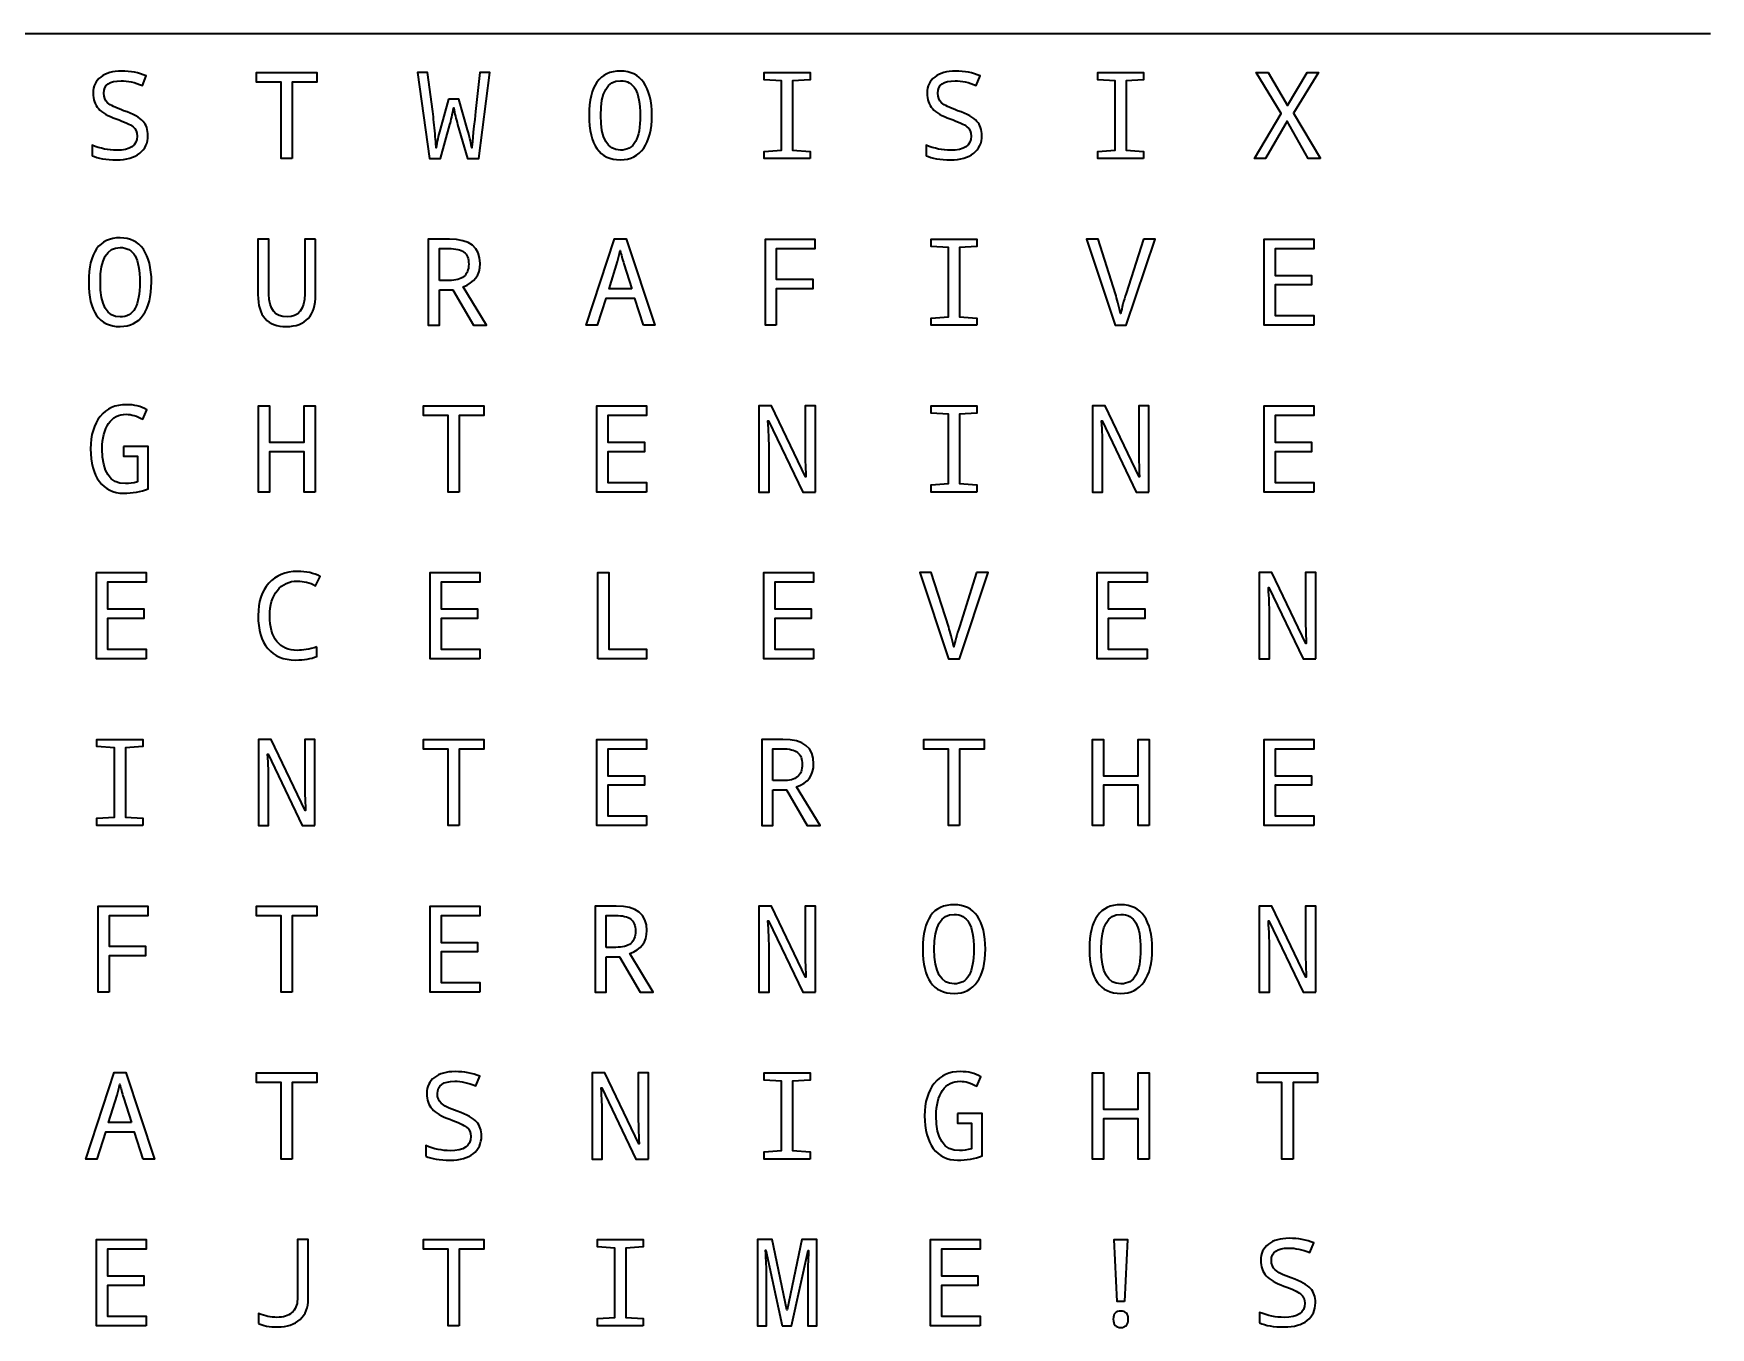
# Model space of a CAD drawing. Header units: inches. Extents: x 0 to 500, y 54 to 443.
# Drawn here: x 250 to 500, y 57.1 to 250 of the extents above; entities that cross this region are included whole.
import ezdxf

# ---------------------------------------------------------------- set-up
doc = ezdxf.new("R2010")
doc.units = ezdxf.units.IN
doc.header["$MEASUREMENT"] = 0
doc.layers.add('New Text - Clipping Mask', color=7, linetype='Continuous')

msp = doc.modelspace()

# ---------------------------------------------------------------- linework, layer by layer
at = {"layer": 'New Text - Clipping Mask', "color": 7, "lineweight": 35, "true_color": 0xffffff}
for points in [[(0, 250), (500, 250)], [(288.57, 231.36), (286.93, 231.36), (286.93, 242.76), (283.25, 242.76), (283.25, 244.2), (292.24, 244.2), (292.24, 242.76), (288.57, 242.76), (288.57, 231.36)], [(365.76, 231.36), (358.93, 231.36), (358.93, 232.44), (361.53, 232.62), (361.53, 242.95), (358.93, 243.12), (358.93, 244.2), (365.76, 244.2), (365.76, 243.12), (363.17, 242.95), (363.17, 232.62), (365.76, 232.44), (365.76, 231.36)], [(415.49, 231.36), (408.66, 231.36), (408.66, 232.44), (411.26, 232.62), (411.26, 242.95), (408.66, 243.12), (408.66, 244.2), (415.49, 244.2), (415.49, 243.12), (412.9, 242.95), (412.9, 232.62), (415.49, 232.44), (415.49, 231.36)], [(441.88, 231.36), (440.02, 231.36), (436.9, 236.94), (433.68, 231.36), (432.02, 231.36), (436, 238.07), (432.29, 244.2), (434.04, 244.2), (436.95, 239.29), (439.89, 244.2), (441.57, 244.2), (437.86, 238.12), (441.88, 231.36)], [(340.92, 206.51), (339.65, 210.49), (335.33, 210.49), (334.05, 206.51), (332.37, 206.51), (336.62, 219.4), (338.34, 219.4), (342.61, 206.51), (340.92, 206.51)], [(360.73, 206.51), (359.1, 206.51), (359.1, 219.35), (366.5, 219.35), (366.5, 217.91), (360.73, 217.91), (360.73, 213.38), (366.16, 213.38), (366.16, 211.94), (360.73, 211.94), (360.73, 206.51)], [(390.62, 206.51), (383.8, 206.51), (383.8, 207.59), (386.39, 207.76), (386.39, 218.09), (383.8, 218.27), (383.8, 219.35), (390.62, 219.35), (390.62, 218.27), (388.04, 218.09), (388.04, 207.76), (390.62, 207.59), (390.62, 206.51)], [(440.87, 206.51), (433.46, 206.51), (433.46, 219.35), (440.87, 219.35), (440.87, 217.91), (435.1, 217.91), (435.1, 213.94), (440.52, 213.94), (440.52, 212.52), (435.1, 212.52), (435.1, 207.95), (440.87, 207.95), (440.87, 206.51)], [(291.98, 181.65), (290.33, 181.65), (290.33, 187.65), (285.18, 187.65), (285.18, 181.65), (283.54, 181.65), (283.54, 194.5), (285.18, 194.5), (285.18, 189.09), (290.33, 189.09), (290.33, 194.5), (291.98, 194.5), (291.98, 181.65)], [(313.44, 181.65), (311.79, 181.65), (311.79, 193.06), (308.12, 193.06), (308.12, 194.5), (317.11, 194.5), (317.11, 193.06), (313.44, 193.06), (313.44, 181.65)], [(341.4, 181.65), (333.99, 181.65), (333.99, 194.5), (341.4, 194.5), (341.4, 193.06), (335.63, 193.06), (335.63, 189.09), (341.06, 189.09), (341.06, 187.66), (335.63, 187.66), (335.63, 183.09), (341.4, 183.09), (341.4, 181.65)], [(390.62, 181.65), (383.8, 181.65), (383.8, 182.73), (386.39, 182.91), (386.39, 193.24), (383.8, 193.42), (383.8, 194.5), (390.62, 194.5), (390.62, 193.42), (388.04, 193.24), (388.04, 182.91), (390.62, 182.73), (390.62, 181.65)], [(440.87, 181.65), (433.46, 181.65), (433.46, 194.5), (440.87, 194.5), (440.87, 193.06), (435.1, 193.06), (435.1, 189.09), (440.52, 189.09), (440.52, 187.66), (435.1, 187.66), (435.1, 183.09), (440.87, 183.09), (440.87, 181.65)], [(266.8, 156.8), (259.39, 156.8), (259.39, 169.64), (266.8, 169.64), (266.8, 168.2), (261.03, 168.2), (261.03, 164.23), (266.46, 164.23), (266.46, 162.81), (261.03, 162.81), (261.03, 158.24), (266.8, 158.24), (266.8, 156.8)], [(316.53, 156.8), (309.13, 156.8), (309.13, 169.64), (316.53, 169.64), (316.53, 168.2), (310.76, 168.2), (310.76, 164.23), (316.19, 164.23), (316.19, 162.81), (310.76, 162.81), (310.76, 158.24), (316.53, 158.24), (316.53, 156.8)], [(334.13, 156.8), (334.13, 169.64), (335.78, 169.64), (335.78, 158.26), (341.37, 158.26), (341.37, 156.8), (334.13, 156.8)], [(366.27, 156.8), (358.86, 156.8), (358.86, 169.64), (366.27, 169.64), (366.27, 168.2), (360.5, 168.2), (360.5, 164.23), (365.92, 164.23), (365.92, 162.81), (360.5, 162.81), (360.5, 158.24), (366.27, 158.24), (366.27, 156.8)], [(416, 156.8), (408.59, 156.8), (408.59, 169.64), (416, 169.64), (416, 168.2), (410.23, 168.2), (410.23, 164.23), (415.66, 164.23), (415.66, 162.81), (410.23, 162.81), (410.23, 158.24), (416, 158.24), (416, 156.8)], [(266.29, 131.95), (259.46, 131.95), (259.46, 133.03), (262.06, 133.2), (262.06, 143.53), (259.46, 143.71), (259.46, 144.79), (266.29, 144.79), (266.29, 143.71), (263.7, 143.53), (263.7, 133.2), (266.29, 133.03), (266.29, 131.95)], [(313.44, 131.95), (311.79, 131.95), (311.79, 143.35), (308.12, 143.35), (308.12, 144.79), (317.11, 144.79), (317.11, 143.35), (313.44, 143.35), (313.44, 131.95)], [(341.4, 131.95), (333.99, 131.95), (333.99, 144.79), (341.4, 144.79), (341.4, 143.35), (335.63, 143.35), (335.63, 139.38), (341.06, 139.38), (341.06, 137.96), (335.63, 137.96), (335.63, 133.39), (341.4, 133.39), (341.4, 131.95)], [(388.04, 131.95), (386.39, 131.95), (386.39, 143.35), (382.71, 143.35), (382.71, 144.79), (391.71, 144.79), (391.71, 143.35), (388.04, 143.35), (388.04, 131.95)], [(416.31, 131.95), (414.66, 131.95), (414.66, 137.94), (409.52, 137.94), (409.52, 131.95), (407.87, 131.95), (407.87, 144.79), (409.52, 144.79), (409.52, 139.38), (414.66, 139.38), (414.66, 144.79), (416.31, 144.79), (416.31, 131.95)], [(440.87, 131.95), (433.46, 131.95), (433.46, 144.79), (440.87, 144.79), (440.87, 143.35), (435.1, 143.35), (435.1, 139.38), (440.52, 139.38), (440.52, 137.96), (435.1, 137.96), (435.1, 133.39), (440.87, 133.39), (440.87, 131.95)], [(261.27, 107.09), (259.63, 107.09), (259.63, 119.94), (267.03, 119.94), (267.03, 118.5), (261.27, 118.5), (261.27, 113.96), (266.7, 113.96), (266.7, 112.52), (261.27, 112.52), (261.27, 107.09)], [(288.57, 107.09), (286.93, 107.09), (286.93, 118.5), (283.25, 118.5), (283.25, 119.94), (292.24, 119.94), (292.24, 118.5), (288.57, 118.5), (288.57, 107.09)], [(316.53, 107.09), (309.13, 107.09), (309.13, 119.94), (316.53, 119.94), (316.53, 118.5), (310.76, 118.5), (310.76, 114.53), (316.19, 114.53), (316.19, 113.1), (310.76, 113.1), (310.76, 108.53), (316.53, 108.53), (316.53, 107.09)], [(266.32, 82.24), (265.05, 86.22), (260.73, 86.22), (259.45, 82.24), (257.78, 82.24), (262.02, 95.14), (263.74, 95.14), (268.01, 82.24), (266.32, 82.24)], [(288.57, 82.24), (286.93, 82.24), (286.93, 93.64), (283.25, 93.64), (283.25, 95.08), (292.24, 95.08), (292.24, 93.64), (288.57, 93.64), (288.57, 82.24)], [(365.76, 82.24), (358.93, 82.24), (358.93, 83.32), (361.53, 83.5), (361.53, 93.83), (358.93, 94), (358.93, 95.08), (365.76, 95.08), (365.76, 94), (363.17, 93.83), (363.17, 83.5), (365.76, 83.32), (365.76, 82.24)], [(416.31, 82.24), (414.66, 82.24), (414.66, 88.23), (409.52, 88.23), (409.52, 82.24), (407.87, 82.24), (407.87, 95.08), (409.52, 95.08), (409.52, 89.67), (414.66, 89.67), (414.66, 95.08), (416.31, 95.08), (416.31, 82.24)], [(437.77, 82.24), (436.12, 82.24), (436.12, 93.64), (432.45, 93.64), (432.45, 95.08), (441.44, 95.08), (441.44, 93.64), (437.77, 93.64), (437.77, 82.24)], [(266.8, 57.39), (259.39, 57.39), (259.39, 70.23), (266.8, 70.23), (266.8, 68.79), (261.03, 68.79), (261.03, 64.82), (266.46, 64.82), (266.46, 63.4), (261.03, 63.4), (261.03, 58.83), (266.8, 58.83), (266.8, 57.39)], [(313.44, 57.39), (311.79, 57.39), (311.79, 68.79), (308.12, 68.79), (308.12, 70.23), (317.11, 70.23), (317.11, 68.79), (313.44, 68.79), (313.44, 57.39)], [(340.89, 57.39), (334.06, 57.39), (334.06, 58.47), (336.66, 58.64), (336.66, 68.97), (334.06, 69.15), (334.06, 70.23), (340.89, 70.23), (340.89, 69.15), (338.3, 68.97), (338.3, 58.64), (340.89, 58.47), (340.89, 57.39)], [(391.13, 57.39), (383.73, 57.39), (383.73, 70.23), (391.13, 70.23), (391.13, 68.79), (385.36, 68.79), (385.36, 64.82), (390.79, 64.82), (390.79, 63.4), (385.36, 63.4), (385.36, 58.83), (391.13, 58.83), (391.13, 57.39)], [(412.63, 61.02), (411.57, 61.02), (411.12, 70.23), (413.08, 70.23), (412.63, 61.02)]]:
    msp.add_lwpolyline(points, dxfattribs=at)
for points, knots in [([(258.73, 231.79), (258.73, 231.79), (258.73, 233.35), (258.73, 233.35), (259.96, 232.85), (261.18, 232.6), (262.37, 232.6), (264.42, 232.6), (265.45, 233.3), (265.45, 234.71), (265.45, 235.32), (265.24, 235.78), (264.83, 236.11), (264.41, 236.44), (263.58, 236.83), (262.31, 237.28), (261.09, 237.71), (260.22, 238.22), (259.69, 238.81), (259.16, 239.41), (258.89, 240.18), (258.89, 241.13), (258.89, 242.15), (259.27, 242.95), (260.02, 243.52), (260.78, 244.1), (261.81, 244.39), (263.12, 244.39), (264.47, 244.39), (265.69, 244.16), (266.78, 243.7), (266.78, 243.7), (266.22, 242.26), (266.22, 242.26), (265.09, 242.72), (264.03, 242.95), (263.05, 242.95), (261.34, 242.95), (260.48, 242.34), (260.48, 241.11), (260.48, 240.51), (260.67, 240.03), (261.05, 239.67), (261.44, 239.31), (262.23, 238.92), (263.43, 238.5), (264.87, 237.99), (265.84, 237.46), (266.32, 236.91), (266.81, 236.36), (267.05, 235.66), (267.05, 234.79), (267.05, 233.67), (266.64, 232.79), (265.83, 232.15), (265.02, 231.51), (263.86, 231.18), (262.37, 231.18), (260.81, 231.18), (259.6, 231.39), (258.73, 231.79)], [0, 0, 0, 0, 1, 1, 1, 2, 2, 2, 3, 3, 3, 4, 4, 4, 5, 5, 5, 6, 6, 6, 7, 7, 7, 8, 8, 8, 9, 9, 9, 10, 10, 10, 11, 11, 11, 12, 12, 12, 13, 13, 13, 14, 14, 14, 15, 15, 15, 16, 16, 16, 17, 17, 17, 18, 18, 18, 19, 19, 19, 20, 20, 20, 20]), ([(311.86, 240.22), (311.86, 240.22), (313.42, 240.22), (313.42, 240.22), (313.42, 240.22), (314.7, 235.64), (314.7, 235.64), (315.05, 234.36), (315.26, 233.46), (315.33, 232.94), (315.34, 233.25), (315.53, 235.06), (315.9, 238.38), (315.9, 238.38), (316.52, 244.2), (316.52, 244.2), (316.52, 244.2), (318.01, 244.2), (318.01, 244.2), (318.01, 244.2), (316.37, 231.36), (316.37, 231.36), (316.37, 231.36), (314.7, 231.36), (314.7, 231.36), (314.7, 231.36), (313.22, 236.46), (313.22, 236.46), (312.98, 237.26), (312.79, 238.09), (312.64, 238.93), (312.45, 237.92), (312.26, 237.09), (312.07, 236.44), (312.07, 236.44), (310.69, 231.36), (310.69, 231.36), (310.69, 231.36), (309.02, 231.36), (309.02, 231.36), (309.02, 231.36), (307.24, 244.2), (307.24, 244.2), (307.24, 244.2), (308.73, 244.2), (308.73, 244.2), (308.73, 244.2), (309.51, 238.38), (309.51, 238.38), (309.64, 237.35), (309.76, 236.24), (309.86, 235.06), (309.96, 233.88), (310.01, 233.17), (310.01, 232.94), (310.15, 233.83), (310.35, 234.74), (310.62, 235.68), (310.62, 235.68), (311.86, 240.22), (311.86, 240.22)], [0, 0, 0, 0, 1, 1, 1, 2, 2, 2, 3, 3, 3, 4, 4, 4, 5, 5, 5, 6, 6, 6, 7, 7, 7, 8, 8, 8, 9, 9, 9, 10, 10, 10, 11, 11, 11, 12, 12, 12, 13, 13, 13, 14, 14, 14, 15, 15, 15, 16, 16, 16, 17, 17, 17, 18, 18, 18, 19, 19, 19, 20, 20, 20, 20]), ([(337.5, 231.18), (334.38, 231.18), (332.82, 233.4), (332.82, 237.82), (332.82, 242.21), (334.39, 244.41), (337.52, 244.41), (339.02, 244.41), (340.17, 243.83), (340.97, 242.69), (341.77, 241.54), (342.18, 239.91), (342.18, 237.8), (342.18, 235.69), (341.77, 234.05), (340.96, 232.91), (340.15, 231.76), (339, 231.18), (337.5, 231.18)], [0, 0, 0, 0, 1, 1, 1, 2, 2, 2, 3, 3, 3, 4, 4, 4, 5, 5, 5, 6, 6, 6, 6]), ([(337.5, 232.62), (338.52, 232.62), (339.26, 233.04), (339.73, 233.89), (340.21, 234.74), (340.44, 236.04), (340.44, 237.8), (340.44, 239.57), (340.2, 240.88), (339.72, 241.71), (339.25, 242.55), (338.51, 242.97), (337.52, 242.97), (335.54, 242.97), (334.56, 241.24), (334.56, 237.8), (334.56, 234.34), (335.54, 232.62), (337.5, 232.62)], [0, 0, 0, 0, 1, 1, 1, 2, 2, 2, 3, 3, 3, 4, 4, 4, 5, 5, 5, 6, 6, 6, 6]), ([(383.06, 231.79), (383.06, 231.79), (383.06, 233.35), (383.06, 233.35), (384.3, 232.85), (385.51, 232.6), (386.7, 232.6), (388.75, 232.6), (389.78, 233.3), (389.78, 234.71), (389.78, 235.32), (389.57, 235.78), (389.16, 236.11), (388.75, 236.44), (387.91, 236.83), (386.65, 237.28), (385.43, 237.71), (384.55, 238.22), (384.02, 238.81), (383.49, 239.41), (383.22, 240.18), (383.22, 241.13), (383.22, 242.15), (383.6, 242.95), (384.36, 243.52), (385.11, 244.1), (386.14, 244.39), (387.46, 244.39), (388.8, 244.39), (390.02, 244.16), (391.12, 243.7), (391.12, 243.7), (390.55, 242.26), (390.55, 242.26), (389.42, 242.72), (388.37, 242.95), (387.39, 242.95), (385.67, 242.95), (384.81, 242.34), (384.81, 241.11), (384.81, 240.51), (385, 240.03), (385.38, 239.67), (385.77, 239.31), (386.56, 238.92), (387.76, 238.5), (389.21, 237.99), (390.17, 237.46), (390.65, 236.91), (391.14, 236.36), (391.38, 235.66), (391.38, 234.79), (391.38, 233.67), (390.97, 232.79), (390.16, 232.15), (389.35, 231.51), (388.2, 231.18), (386.7, 231.18), (385.15, 231.18), (383.93, 231.39), (383.06, 231.79)], [0, 0, 0, 0, 1, 1, 1, 2, 2, 2, 3, 3, 3, 4, 4, 4, 5, 5, 5, 6, 6, 6, 7, 7, 7, 8, 8, 8, 9, 9, 9, 10, 10, 10, 11, 11, 11, 12, 12, 12, 13, 13, 13, 14, 14, 14, 15, 15, 15, 16, 16, 16, 17, 17, 17, 18, 18, 18, 19, 19, 19, 20, 20, 20, 20]), ([(262.9, 206.33), (259.78, 206.33), (258.22, 208.54), (258.22, 212.96), (258.22, 217.36), (259.79, 219.55), (262.92, 219.55), (264.42, 219.55), (265.57, 218.98), (266.37, 217.84), (267.18, 216.69), (267.58, 215.06), (267.58, 212.95), (267.58, 210.83), (267.17, 209.2), (266.36, 208.05), (265.55, 206.91), (264.4, 206.33), (262.9, 206.33)], [0, 0, 0, 0, 1, 1, 1, 2, 2, 2, 3, 3, 3, 4, 4, 4, 5, 5, 5, 6, 6, 6, 6]), ([(262.9, 207.76), (263.92, 207.76), (264.66, 208.19), (265.13, 209.04), (265.61, 209.89), (265.84, 211.19), (265.84, 212.95), (265.84, 214.72), (265.6, 216.03), (265.13, 216.86), (264.65, 217.69), (263.91, 218.11), (262.92, 218.11), (260.95, 218.11), (259.96, 216.39), (259.96, 212.95), (259.96, 209.49), (260.94, 207.76), (262.9, 207.76)], [0, 0, 0, 0, 1, 1, 1, 2, 2, 2, 3, 3, 3, 4, 4, 4, 5, 5, 5, 6, 6, 6, 6]), ([(292.06, 219.37), (292.06, 219.37), (292.06, 211.04), (292.06, 211.04), (292.06, 209.52), (291.69, 208.35), (290.96, 207.54), (290.22, 206.74), (289.13, 206.33), (287.7, 206.33), (284.87, 206.33), (283.45, 207.91), (283.45, 211.08), (283.45, 211.08), (283.45, 219.35), (283.45, 219.35), (283.45, 219.35), (285.09, 219.35), (285.09, 219.35), (285.09, 219.35), (285.09, 211.16), (285.09, 211.16), (285.09, 208.9), (285.99, 207.76), (287.79, 207.76), (289.52, 207.76), (290.4, 208.9), (290.43, 211.18), (290.43, 211.18), (290.43, 219.37), (290.43, 219.37), (290.43, 219.37), (292.06, 219.37), (292.06, 219.37)], [0, 0, 0, 0, 1, 1, 1, 2, 2, 2, 3, 3, 3, 4, 4, 4, 5, 5, 5, 6, 6, 6, 7, 7, 7, 8, 8, 8, 9, 9, 9, 10, 10, 10, 11, 11, 11, 11]), ([(310.5, 211.81), (310.5, 211.81), (310.5, 206.51), (310.5, 206.51), (310.5, 206.51), (308.85, 206.51), (308.85, 206.51), (308.85, 206.51), (308.85, 219.35), (308.85, 219.35), (308.85, 219.35), (312, 219.35), (312, 219.35), (315.04, 219.35), (316.57, 218.14), (316.57, 215.7), (316.57, 214.02), (315.72, 212.88), (314.03, 212.26), (314.03, 212.26), (317.52, 206.51), (317.52, 206.51), (317.52, 206.51), (315.59, 206.51), (315.59, 206.51), (315.59, 206.51), (312.51, 211.81), (312.51, 211.81), (312.51, 211.81), (310.5, 211.81), (310.5, 211.81)], [0, 0, 0, 0, 1, 1, 1, 2, 2, 2, 3, 3, 3, 4, 4, 4, 5, 5, 5, 6, 6, 6, 7, 7, 7, 8, 8, 8, 9, 9, 9, 10, 10, 10, 10]), ([(310.5, 213.2), (310.5, 213.2), (311.94, 213.2), (311.94, 213.2), (312.95, 213.2), (313.68, 213.39), (314.16, 213.78), (314.63, 214.17), (314.87, 214.78), (314.87, 215.63), (314.87, 216.45), (314.64, 217.05), (314.17, 217.41), (313.7, 217.77), (312.94, 217.95), (311.9, 217.95), (311.9, 217.95), (310.5, 217.95), (310.5, 217.95), (310.5, 217.95), (310.5, 213.2), (310.5, 213.2)], [0, 0, 0, 0, 1, 1, 1, 2, 2, 2, 3, 3, 3, 4, 4, 4, 5, 5, 5, 6, 6, 6, 7, 7, 7, 7]), ([(339.18, 211.94), (339.18, 211.94), (338.01, 215.66), (338.01, 215.66), (337.79, 216.39), (337.6, 217.05), (337.47, 217.65), (337.35, 217.07), (337.22, 216.53), (337.06, 216.04), (337.06, 216.04), (335.8, 211.94), (335.8, 211.94), (335.8, 211.94), (339.18, 211.94), (339.18, 211.94)], [0, 0, 0, 0, 1, 1, 1, 2, 2, 2, 3, 3, 3, 4, 4, 4, 5, 5, 5, 5]), ([(415.46, 219.35), (415.46, 219.35), (417.21, 219.35), (417.21, 219.35), (417.21, 219.35), (412.9, 206.51), (412.9, 206.51), (412.9, 206.51), (411.26, 206.51), (411.26, 206.51), (411.26, 206.51), (406.97, 219.35), (406.97, 219.35), (406.97, 219.35), (408.7, 219.35), (408.7, 219.35), (408.7, 219.35), (411.29, 211.21), (411.29, 211.21), (411.53, 210.46), (411.79, 209.48), (412.07, 208.27), (412.25, 209.12), (412.52, 210.12), (412.89, 211.26), (412.89, 211.26), (415.46, 219.35), (415.46, 219.35)], [0, 0, 0, 0, 1, 1, 1, 2, 2, 2, 3, 3, 3, 4, 4, 4, 5, 5, 5, 6, 6, 6, 7, 7, 7, 8, 8, 8, 9, 9, 9, 9]), ([(263.4, 188.44), (263.4, 188.44), (267.11, 188.44), (267.11, 188.44), (267.11, 188.44), (267.11, 182.14), (267.11, 182.14), (265.97, 181.7), (264.73, 181.48), (263.41, 181.48), (261.88, 181.48), (260.68, 182.06), (259.81, 183.23), (258.95, 184.4), (258.51, 186.02), (258.51, 188.09), (258.51, 190.15), (258.99, 191.76), (259.94, 192.93), (260.89, 194.1), (262.2, 194.68), (263.86, 194.68), (264.99, 194.68), (266, 194.43), (266.91, 193.93), (266.91, 193.93), (266.27, 192.5), (266.27, 192.5), (265.42, 192.99), (264.6, 193.24), (263.81, 193.24), (262.68, 193.24), (261.81, 192.79), (261.18, 191.87), (260.55, 190.96), (260.24, 189.7), (260.24, 188.08), (260.24, 184.63), (261.39, 182.91), (263.7, 182.91), (264.27, 182.91), (264.87, 182.99), (265.48, 183.16), (265.48, 183.16), (265.48, 186.99), (265.48, 186.99), (265.48, 186.99), (263.4, 186.99), (263.4, 186.99), (263.4, 186.99), (263.4, 188.44), (263.4, 188.44)], [0, 0, 0, 0, 1, 1, 1, 2, 2, 2, 3, 3, 3, 4, 4, 4, 5, 5, 5, 6, 6, 6, 7, 7, 7, 8, 8, 8, 9, 9, 9, 10, 10, 10, 11, 11, 11, 12, 12, 12, 13, 13, 13, 14, 14, 14, 15, 15, 15, 16, 16, 16, 17, 17, 17, 17]), ([(366.56, 181.65), (366.56, 181.65), (364.67, 181.65), (364.67, 181.65), (364.67, 181.65), (359.56, 192.28), (359.56, 192.28), (359.56, 192.28), (359.49, 192.28), (359.49, 192.28), (359.6, 190.66), (359.65, 189.44), (359.65, 188.62), (359.65, 188.62), (359.65, 181.65), (359.65, 181.65), (359.65, 181.65), (358.14, 181.65), (358.14, 181.65), (358.14, 181.65), (358.14, 194.5), (358.14, 194.5), (358.14, 194.5), (360.01, 194.5), (360.01, 194.5), (360.01, 194.5), (365.1, 183.92), (365.1, 183.92), (365.1, 183.92), (365.15, 183.92), (365.15, 183.92), (365.07, 185.69), (365.03, 186.88), (365.03, 187.47), (365.03, 187.47), (365.03, 194.5), (365.03, 194.5), (365.03, 194.5), (366.56, 194.5), (366.56, 194.5), (366.56, 194.5), (366.56, 181.65), (366.56, 181.65)], [0, 0, 0, 0, 1, 1, 1, 2, 2, 2, 3, 3, 3, 4, 4, 4, 5, 5, 5, 6, 6, 6, 7, 7, 7, 8, 8, 8, 9, 9, 9, 10, 10, 10, 11, 11, 11, 12, 12, 12, 13, 13, 13, 14, 14, 14, 14]), ([(416.29, 181.65), (416.29, 181.65), (414.4, 181.65), (414.4, 181.65), (414.4, 181.65), (409.3, 192.28), (409.3, 192.28), (409.3, 192.28), (409.23, 192.28), (409.23, 192.28), (409.33, 190.66), (409.38, 189.44), (409.38, 188.62), (409.38, 188.62), (409.38, 181.65), (409.38, 181.65), (409.38, 181.65), (407.87, 181.65), (407.87, 181.65), (407.87, 181.65), (407.87, 194.5), (407.87, 194.5), (407.87, 194.5), (409.75, 194.5), (409.75, 194.5), (409.75, 194.5), (414.83, 183.92), (414.83, 183.92), (414.83, 183.92), (414.88, 183.92), (414.88, 183.92), (414.8, 185.69), (414.76, 186.88), (414.76, 187.47), (414.76, 187.47), (414.76, 194.5), (414.76, 194.5), (414.76, 194.5), (416.29, 194.5), (416.29, 194.5), (416.29, 194.5), (416.29, 181.65), (416.29, 181.65)], [0, 0, 0, 0, 1, 1, 1, 2, 2, 2, 3, 3, 3, 4, 4, 4, 5, 5, 5, 6, 6, 6, 7, 7, 7, 8, 8, 8, 9, 9, 9, 10, 10, 10, 11, 11, 11, 12, 12, 12, 13, 13, 13, 14, 14, 14, 14]), ([(292.24, 158.57), (292.24, 158.57), (292.24, 157.14), (292.24, 157.14), (291.38, 156.8), (290.33, 156.62), (289.09, 156.62), (287.28, 156.62), (285.89, 157.2), (284.93, 158.35), (283.97, 159.49), (283.49, 161.13), (283.49, 163.24), (283.49, 165.27), (284.01, 166.87), (285.06, 168.05), (286.11, 169.24), (287.54, 169.83), (289.36, 169.83), (290.65, 169.83), (291.78, 169.58), (292.73, 169.07), (292.73, 169.07), (292.05, 167.7), (292.05, 167.7), (291.14, 168.16), (290.25, 168.39), (289.36, 168.39), (288.1, 168.39), (287.1, 167.92), (286.35, 167), (285.59, 166.07), (285.22, 164.81), (285.22, 163.22), (285.22, 161.54), (285.57, 160.26), (286.28, 159.38), (286.98, 158.5), (288.01, 158.06), (289.36, 158.06), (290.13, 158.06), (291.08, 158.23), (292.24, 158.57)], [0, 0, 0, 0, 1, 1, 1, 2, 2, 2, 3, 3, 3, 4, 4, 4, 5, 5, 5, 6, 6, 6, 7, 7, 7, 8, 8, 8, 9, 9, 9, 10, 10, 10, 11, 11, 11, 12, 12, 12, 13, 13, 13, 14, 14, 14, 14]), ([(390.59, 169.64), (390.59, 169.64), (392.34, 169.64), (392.34, 169.64), (392.34, 169.64), (388.04, 156.8), (388.04, 156.8), (388.04, 156.8), (386.39, 156.8), (386.39, 156.8), (386.39, 156.8), (382.11, 169.64), (382.11, 169.64), (382.11, 169.64), (383.83, 169.64), (383.83, 169.64), (383.83, 169.64), (386.43, 161.5), (386.43, 161.5), (386.67, 160.76), (386.93, 159.78), (387.2, 158.57), (387.38, 159.42), (387.66, 160.41), (388.02, 161.55), (388.02, 161.55), (390.59, 169.64), (390.59, 169.64)], [0, 0, 0, 0, 1, 1, 1, 2, 2, 2, 3, 3, 3, 4, 4, 4, 5, 5, 5, 6, 6, 6, 7, 7, 7, 8, 8, 8, 9, 9, 9, 9]), ([(441.16, 156.8), (441.16, 156.8), (439.27, 156.8), (439.27, 156.8), (439.27, 156.8), (434.16, 167.43), (434.16, 167.43), (434.16, 167.43), (434.09, 167.43), (434.09, 167.43), (434.2, 165.81), (434.25, 164.59), (434.25, 163.77), (434.25, 163.77), (434.25, 156.8), (434.25, 156.8), (434.25, 156.8), (432.74, 156.8), (432.74, 156.8), (432.74, 156.8), (432.74, 169.64), (432.74, 169.64), (432.74, 169.64), (434.61, 169.64), (434.61, 169.64), (434.61, 169.64), (439.7, 159.07), (439.7, 159.07), (439.7, 159.07), (439.75, 159.07), (439.75, 159.07), (439.67, 160.84), (439.63, 162.02), (439.63, 162.62), (439.63, 162.62), (439.63, 169.64), (439.63, 169.64), (439.63, 169.64), (441.16, 169.64), (441.16, 169.64), (441.16, 169.64), (441.16, 156.8), (441.16, 156.8)], [0, 0, 0, 0, 1, 1, 1, 2, 2, 2, 3, 3, 3, 4, 4, 4, 5, 5, 5, 6, 6, 6, 7, 7, 7, 8, 8, 8, 9, 9, 9, 10, 10, 10, 11, 11, 11, 12, 12, 12, 13, 13, 13, 14, 14, 14, 14]), ([(291.96, 131.95), (291.96, 131.95), (290.07, 131.95), (290.07, 131.95), (290.07, 131.95), (284.96, 142.58), (284.96, 142.58), (284.96, 142.58), (284.89, 142.58), (284.89, 142.58), (285, 140.95), (285.05, 139.73), (285.05, 138.91), (285.05, 138.91), (285.05, 131.95), (285.05, 131.95), (285.05, 131.95), (283.54, 131.95), (283.54, 131.95), (283.54, 131.95), (283.54, 144.79), (283.54, 144.79), (283.54, 144.79), (285.41, 144.79), (285.41, 144.79), (285.41, 144.79), (290.5, 134.21), (290.5, 134.21), (290.5, 134.21), (290.55, 134.21), (290.55, 134.21), (290.47, 135.99), (290.43, 137.17), (290.43, 137.76), (290.43, 137.76), (290.43, 144.79), (290.43, 144.79), (290.43, 144.79), (291.96, 144.79), (291.96, 144.79), (291.96, 144.79), (291.96, 131.95), (291.96, 131.95)], [0, 0, 0, 0, 1, 1, 1, 2, 2, 2, 3, 3, 3, 4, 4, 4, 5, 5, 5, 6, 6, 6, 7, 7, 7, 8, 8, 8, 9, 9, 9, 10, 10, 10, 11, 11, 11, 12, 12, 12, 13, 13, 13, 14, 14, 14, 14]), ([(360.23, 137.25), (360.23, 137.25), (360.23, 131.95), (360.23, 131.95), (360.23, 131.95), (358.59, 131.95), (358.59, 131.95), (358.59, 131.95), (358.59, 144.79), (358.59, 144.79), (358.59, 144.79), (361.73, 144.79), (361.73, 144.79), (364.78, 144.79), (366.3, 143.58), (366.3, 141.14), (366.3, 139.46), (365.46, 138.32), (363.76, 137.7), (363.76, 137.7), (367.25, 131.95), (367.25, 131.95), (367.25, 131.95), (365.33, 131.95), (365.33, 131.95), (365.33, 131.95), (362.25, 137.25), (362.25, 137.25), (362.25, 137.25), (360.23, 137.25), (360.23, 137.25)], [0, 0, 0, 0, 1, 1, 1, 2, 2, 2, 3, 3, 3, 4, 4, 4, 5, 5, 5, 6, 6, 6, 7, 7, 7, 8, 8, 8, 9, 9, 9, 10, 10, 10, 10]), ([(360.23, 138.64), (360.23, 138.64), (361.68, 138.64), (361.68, 138.64), (362.68, 138.64), (363.42, 138.83), (363.89, 139.22), (364.37, 139.61), (364.6, 140.22), (364.6, 141.07), (364.6, 141.89), (364.37, 142.49), (363.9, 142.85), (363.43, 143.21), (362.68, 143.39), (361.63, 143.39), (361.63, 143.39), (360.23, 143.39), (360.23, 143.39), (360.23, 143.39), (360.23, 138.64), (360.23, 138.64)], [0, 0, 0, 0, 1, 1, 1, 2, 2, 2, 3, 3, 3, 4, 4, 4, 5, 5, 5, 6, 6, 6, 7, 7, 7, 7]), ([(387.24, 106.92), (384.12, 106.92), (382.56, 109.13), (382.56, 113.55), (382.56, 117.94), (384.12, 120.14), (387.25, 120.14), (388.76, 120.14), (389.91, 119.57), (390.71, 118.42), (391.51, 117.28), (391.91, 115.65), (391.91, 113.53), (391.91, 111.42), (391.5, 109.79), (390.69, 108.64), (389.88, 107.49), (388.73, 106.92), (387.24, 106.92)], [0, 0, 0, 0, 1, 1, 1, 2, 2, 2, 3, 3, 3, 4, 4, 4, 5, 5, 5, 6, 6, 6, 6]), ([(412.1, 106.92), (408.98, 106.92), (407.42, 109.13), (407.42, 113.55), (407.42, 117.94), (408.99, 120.14), (412.12, 120.14), (413.62, 120.14), (414.77, 119.57), (415.57, 118.42), (416.37, 117.28), (416.77, 115.65), (416.77, 113.53), (416.77, 111.42), (416.37, 109.79), (415.56, 108.64), (414.75, 107.49), (413.6, 106.92), (412.1, 106.92)], [0, 0, 0, 0, 1, 1, 1, 2, 2, 2, 3, 3, 3, 4, 4, 4, 5, 5, 5, 6, 6, 6, 6]), ([(335.37, 112.4), (335.37, 112.4), (335.37, 107.09), (335.37, 107.09), (335.37, 107.09), (333.72, 107.09), (333.72, 107.09), (333.72, 107.09), (333.72, 119.94), (333.72, 119.94), (333.72, 119.94), (336.86, 119.94), (336.86, 119.94), (339.91, 119.94), (341.44, 118.72), (341.44, 116.29), (341.44, 114.61), (340.59, 113.46), (338.89, 112.85), (338.89, 112.85), (342.39, 107.09), (342.39, 107.09), (342.39, 107.09), (340.46, 107.09), (340.46, 107.09), (340.46, 107.09), (337.38, 112.4), (337.38, 112.4), (337.38, 112.4), (335.37, 112.4), (335.37, 112.4)], [0, 0, 0, 0, 1, 1, 1, 2, 2, 2, 3, 3, 3, 4, 4, 4, 5, 5, 5, 6, 6, 6, 7, 7, 7, 8, 8, 8, 9, 9, 9, 10, 10, 10, 10]), ([(335.37, 113.79), (335.37, 113.79), (336.81, 113.79), (336.81, 113.79), (337.81, 113.79), (338.55, 113.98), (339.03, 114.37), (339.5, 114.75), (339.74, 115.37), (339.74, 116.21), (339.74, 117.04), (339.5, 117.63), (339.03, 118), (338.57, 118.36), (337.81, 118.54), (336.76, 118.54), (336.76, 118.54), (335.37, 118.54), (335.37, 118.54), (335.37, 118.54), (335.37, 113.79), (335.37, 113.79)], [0, 0, 0, 0, 1, 1, 1, 2, 2, 2, 3, 3, 3, 4, 4, 4, 5, 5, 5, 6, 6, 6, 7, 7, 7, 7]), ([(366.56, 107.09), (366.56, 107.09), (364.67, 107.09), (364.67, 107.09), (364.67, 107.09), (359.56, 117.72), (359.56, 117.72), (359.56, 117.72), (359.49, 117.72), (359.49, 117.72), (359.6, 116.1), (359.65, 114.88), (359.65, 114.06), (359.65, 114.06), (359.65, 107.09), (359.65, 107.09), (359.65, 107.09), (358.14, 107.09), (358.14, 107.09), (358.14, 107.09), (358.14, 119.94), (358.14, 119.94), (358.14, 119.94), (360.01, 119.94), (360.01, 119.94), (360.01, 119.94), (365.1, 109.36), (365.1, 109.36), (365.1, 109.36), (365.15, 109.36), (365.15, 109.36), (365.07, 111.14), (365.03, 112.32), (365.03, 112.91), (365.03, 112.91), (365.03, 119.94), (365.03, 119.94), (365.03, 119.94), (366.56, 119.94), (366.56, 119.94), (366.56, 119.94), (366.56, 107.09), (366.56, 107.09)], [0, 0, 0, 0, 1, 1, 1, 2, 2, 2, 3, 3, 3, 4, 4, 4, 5, 5, 5, 6, 6, 6, 7, 7, 7, 8, 8, 8, 9, 9, 9, 10, 10, 10, 11, 11, 11, 12, 12, 12, 13, 13, 13, 14, 14, 14, 14]), ([(387.24, 108.35), (388.25, 108.35), (388.99, 108.78), (389.47, 109.62), (389.94, 110.47), (390.17, 111.78), (390.17, 113.53), (390.17, 115.31), (389.94, 116.61), (389.46, 117.45), (388.98, 118.28), (388.25, 118.7), (387.25, 118.7), (385.28, 118.7), (384.29, 116.98), (384.29, 113.53), (384.29, 110.08), (385.27, 108.35), (387.24, 108.35)], [0, 0, 0, 0, 1, 1, 1, 2, 2, 2, 3, 3, 3, 4, 4, 4, 5, 5, 5, 6, 6, 6, 6]), ([(412.1, 108.35), (413.12, 108.35), (413.86, 108.78), (414.33, 109.62), (414.81, 110.47), (415.04, 111.78), (415.04, 113.53), (415.04, 115.31), (414.8, 116.61), (414.32, 117.45), (413.85, 118.28), (413.11, 118.7), (412.12, 118.7), (410.14, 118.7), (409.16, 116.98), (409.16, 113.53), (409.16, 110.08), (410.14, 108.35), (412.1, 108.35)], [0, 0, 0, 0, 1, 1, 1, 2, 2, 2, 3, 3, 3, 4, 4, 4, 5, 5, 5, 6, 6, 6, 6]), ([(441.16, 107.09), (441.16, 107.09), (439.27, 107.09), (439.27, 107.09), (439.27, 107.09), (434.16, 117.72), (434.16, 117.72), (434.16, 117.72), (434.09, 117.72), (434.09, 117.72), (434.2, 116.1), (434.25, 114.88), (434.25, 114.06), (434.25, 114.06), (434.25, 107.09), (434.25, 107.09), (434.25, 107.09), (432.74, 107.09), (432.74, 107.09), (432.74, 107.09), (432.74, 119.94), (432.74, 119.94), (432.74, 119.94), (434.61, 119.94), (434.61, 119.94), (434.61, 119.94), (439.7, 109.36), (439.7, 109.36), (439.7, 109.36), (439.75, 109.36), (439.75, 109.36), (439.67, 111.14), (439.63, 112.32), (439.63, 112.91), (439.63, 112.91), (439.63, 119.94), (439.63, 119.94), (439.63, 119.94), (441.16, 119.94), (441.16, 119.94), (441.16, 119.94), (441.16, 107.09), (441.16, 107.09)], [0, 0, 0, 0, 1, 1, 1, 2, 2, 2, 3, 3, 3, 4, 4, 4, 5, 5, 5, 6, 6, 6, 7, 7, 7, 8, 8, 8, 9, 9, 9, 10, 10, 10, 11, 11, 11, 12, 12, 12, 13, 13, 13, 14, 14, 14, 14]), ([(308.46, 82.67), (308.46, 82.67), (308.46, 84.23), (308.46, 84.23), (309.7, 83.73), (310.91, 83.48), (312.1, 83.48), (314.15, 83.48), (315.18, 84.18), (315.18, 85.59), (315.18, 86.2), (314.97, 86.67), (314.56, 86.99), (314.15, 87.32), (313.31, 87.71), (312.05, 88.16), (310.83, 88.59), (309.95, 89.1), (309.42, 89.7), (308.89, 90.29), (308.63, 91.06), (308.63, 92.01), (308.63, 93.03), (309, 93.83), (309.76, 94.4), (310.51, 94.98), (311.54, 95.27), (312.86, 95.27), (314.2, 95.27), (315.42, 95.04), (316.52, 94.58), (316.52, 94.58), (315.95, 93.14), (315.95, 93.14), (314.82, 93.6), (313.77, 93.83), (312.79, 93.83), (311.07, 93.83), (310.21, 93.22), (310.21, 91.99), (310.21, 91.39), (310.4, 90.91), (310.79, 90.55), (311.17, 90.19), (311.96, 89.8), (313.17, 89.38), (314.61, 88.87), (315.57, 88.34), (316.06, 87.79), (316.54, 87.24), (316.78, 86.54), (316.78, 85.68), (316.78, 84.55), (316.37, 83.67), (315.56, 83.03), (314.75, 82.39), (313.6, 82.07), (312.1, 82.07), (310.55, 82.07), (309.33, 82.27), (308.46, 82.67)], [0, 0, 0, 0, 1, 1, 1, 2, 2, 2, 3, 3, 3, 4, 4, 4, 5, 5, 5, 6, 6, 6, 7, 7, 7, 8, 8, 8, 9, 9, 9, 10, 10, 10, 11, 11, 11, 12, 12, 12, 13, 13, 13, 14, 14, 14, 15, 15, 15, 16, 16, 16, 17, 17, 17, 18, 18, 18, 19, 19, 19, 20, 20, 20, 20]), ([(341.69, 82.24), (341.69, 82.24), (339.8, 82.24), (339.8, 82.24), (339.8, 82.24), (334.7, 92.87), (334.7, 92.87), (334.7, 92.87), (334.63, 92.87), (334.63, 92.87), (334.73, 91.25), (334.79, 90.03), (334.79, 89.21), (334.79, 89.21), (334.79, 82.24), (334.79, 82.24), (334.79, 82.24), (333.27, 82.24), (333.27, 82.24), (333.27, 82.24), (333.27, 95.08), (333.27, 95.08), (333.27, 95.08), (335.15, 95.08), (335.15, 95.08), (335.15, 95.08), (340.23, 84.51), (340.23, 84.51), (340.23, 84.51), (340.28, 84.51), (340.28, 84.51), (340.2, 86.28), (340.16, 87.47), (340.16, 88.06), (340.16, 88.06), (340.16, 95.08), (340.16, 95.08), (340.16, 95.08), (341.69, 95.08), (341.69, 95.08), (341.69, 95.08), (341.69, 82.24), (341.69, 82.24)], [0, 0, 0, 0, 1, 1, 1, 2, 2, 2, 3, 3, 3, 4, 4, 4, 5, 5, 5, 6, 6, 6, 7, 7, 7, 8, 8, 8, 9, 9, 9, 10, 10, 10, 11, 11, 11, 12, 12, 12, 13, 13, 13, 14, 14, 14, 14]), ([(387.73, 89.02), (387.73, 89.02), (391.44, 89.02), (391.44, 89.02), (391.44, 89.02), (391.44, 82.72), (391.44, 82.72), (390.3, 82.29), (389.07, 82.07), (387.75, 82.07), (386.21, 82.07), (385.01, 82.65), (384.14, 83.82), (383.28, 84.99), (382.85, 86.61), (382.85, 88.68), (382.85, 90.74), (383.32, 92.35), (384.27, 93.52), (385.22, 94.69), (386.53, 95.27), (388.2, 95.27), (389.32, 95.27), (390.34, 95.02), (391.24, 94.51), (391.24, 94.51), (390.61, 93.09), (390.61, 93.09), (389.75, 93.58), (388.93, 93.83), (388.14, 93.83), (387.02, 93.83), (386.14, 93.37), (385.51, 92.46), (384.88, 91.55), (384.57, 90.28), (384.57, 88.66), (384.57, 85.22), (385.73, 83.5), (388.04, 83.5), (388.61, 83.5), (389.2, 83.58), (389.81, 83.75), (389.81, 83.75), (389.81, 87.58), (389.81, 87.58), (389.81, 87.58), (387.73, 87.58), (387.73, 87.58), (387.73, 87.58), (387.73, 89.02), (387.73, 89.02)], [0, 0, 0, 0, 1, 1, 1, 2, 2, 2, 3, 3, 3, 4, 4, 4, 5, 5, 5, 6, 6, 6, 7, 7, 7, 8, 8, 8, 9, 9, 9, 10, 10, 10, 11, 11, 11, 12, 12, 12, 13, 13, 13, 14, 14, 14, 15, 15, 15, 16, 16, 16, 17, 17, 17, 17]), ([(264.58, 87.67), (264.58, 87.67), (263.41, 91.39), (263.41, 91.39), (263.19, 92.12), (263, 92.78), (262.87, 93.38), (262.75, 92.8), (262.62, 92.26), (262.46, 91.77), (262.46, 91.77), (261.2, 87.67), (261.2, 87.67), (261.2, 87.67), (264.58, 87.67), (264.58, 87.67)], [0, 0, 0, 0, 1, 1, 1, 2, 2, 2, 3, 3, 3, 4, 4, 4, 5, 5, 5, 5]), ([(283.56, 57.73), (283.56, 57.73), (283.56, 59.19), (283.56, 59.19), (284.51, 58.83), (285.41, 58.64), (286.28, 58.64), (287.22, 58.64), (287.96, 58.88), (288.51, 59.34), (289.05, 59.81), (289.33, 60.47), (289.33, 61.33), (289.33, 61.33), (289.33, 70.23), (289.33, 70.23), (289.33, 70.23), (290.96, 70.23), (290.96, 70.23), (290.96, 70.23), (290.96, 61.35), (290.96, 61.35), (290.96, 60.08), (290.55, 59.08), (289.73, 58.33), (288.9, 57.59), (287.8, 57.21), (286.41, 57.21), (285.13, 57.21), (284.18, 57.38), (283.56, 57.73)], [0, 0, 0, 0, 1, 1, 1, 2, 2, 2, 3, 3, 3, 4, 4, 4, 5, 5, 5, 6, 6, 6, 7, 7, 7, 8, 8, 8, 9, 9, 9, 10, 10, 10, 10]), ([(361.63, 57.39), (361.63, 57.39), (359.19, 68.63), (359.19, 68.63), (359.19, 68.63), (359.12, 68.63), (359.12, 68.63), (359.22, 67.07), (359.27, 65.89), (359.27, 65.07), (359.27, 65.07), (359.27, 57.39), (359.27, 57.39), (359.27, 57.39), (357.95, 57.39), (357.95, 57.39), (357.95, 57.39), (357.95, 70.23), (357.95, 70.23), (357.95, 70.23), (360.12, 70.23), (360.12, 70.23), (360.12, 70.23), (362.3, 59.76), (362.3, 59.76), (362.3, 59.76), (362.35, 59.76), (362.35, 59.76), (362.35, 59.76), (364.55, 70.23), (364.55, 70.23), (364.55, 70.23), (366.77, 70.23), (366.77, 70.23), (366.77, 70.23), (366.77, 57.39), (366.77, 57.39), (366.77, 57.39), (365.42, 57.39), (365.42, 57.39), (365.42, 57.39), (365.42, 65.18), (365.42, 65.18), (365.42, 65.78), (365.46, 66.92), (365.55, 68.61), (365.55, 68.61), (365.48, 68.61), (365.48, 68.61), (365.48, 68.61), (362.99, 57.39), (362.99, 57.39), (362.99, 57.39), (361.63, 57.39), (361.63, 57.39)], [0, 0, 0, 0, 1, 1, 1, 2, 2, 2, 3, 3, 3, 4, 4, 4, 5, 5, 5, 6, 6, 6, 7, 7, 7, 8, 8, 8, 9, 9, 9, 10, 10, 10, 11, 11, 11, 12, 12, 12, 13, 13, 13, 14, 14, 14, 15, 15, 15, 16, 16, 16, 17, 17, 17, 18, 18, 18, 18]), ([(432.79, 57.82), (432.79, 57.82), (432.79, 59.38), (432.79, 59.38), (434.03, 58.88), (435.24, 58.63), (436.43, 58.63), (438.49, 58.63), (439.51, 59.33), (439.51, 60.73), (439.51, 61.34), (439.31, 61.81), (438.89, 62.14), (438.48, 62.47), (437.64, 62.86), (436.38, 63.31), (435.16, 63.74), (434.28, 64.25), (433.75, 64.84), (433.22, 65.44), (432.96, 66.21), (432.96, 67.16), (432.96, 68.18), (433.33, 68.97), (434.09, 69.55), (434.84, 70.13), (435.88, 70.42), (437.19, 70.42), (438.53, 70.42), (439.75, 70.19), (440.85, 69.73), (440.85, 69.73), (440.29, 68.29), (440.29, 68.29), (439.15, 68.75), (438.1, 68.97), (437.12, 68.97), (435.4, 68.97), (434.54, 68.36), (434.54, 67.14), (434.54, 66.54), (434.73, 66.06), (435.12, 65.7), (435.5, 65.34), (436.3, 64.95), (437.5, 64.53), (438.94, 64.01), (439.9, 63.48), (440.39, 62.94), (440.87, 62.39), (441.11, 61.68), (441.11, 60.82), (441.11, 59.7), (440.71, 58.82), (439.89, 58.17), (439.08, 57.53), (437.93, 57.21), (436.43, 57.21), (434.88, 57.21), (433.66, 57.41), (432.79, 57.82)], [0, 0, 0, 0, 1, 1, 1, 2, 2, 2, 3, 3, 3, 4, 4, 4, 5, 5, 5, 6, 6, 6, 7, 7, 7, 8, 8, 8, 9, 9, 9, 10, 10, 10, 11, 11, 11, 12, 12, 12, 13, 13, 13, 14, 14, 14, 15, 15, 15, 16, 16, 16, 17, 17, 17, 18, 18, 18, 19, 19, 19, 20, 20, 20, 20]), ([(412.09, 59.58), (412.83, 59.58), (413.2, 59.18), (413.2, 58.36), (413.2, 57.54), (412.83, 57.13), (412.09, 57.13), (411.34, 57.13), (410.97, 57.54), (410.97, 58.36), (410.97, 59.18), (411.34, 59.58), (412.09, 59.58)], [0, 0, 0, 0, 1, 1, 1, 2, 2, 2, 3, 3, 3, 4, 4, 4, 4])]:
    msp.add_open_spline(points, degree=3, knots=knots, dxfattribs=at)

doc.saveas('drawing.dxf')
